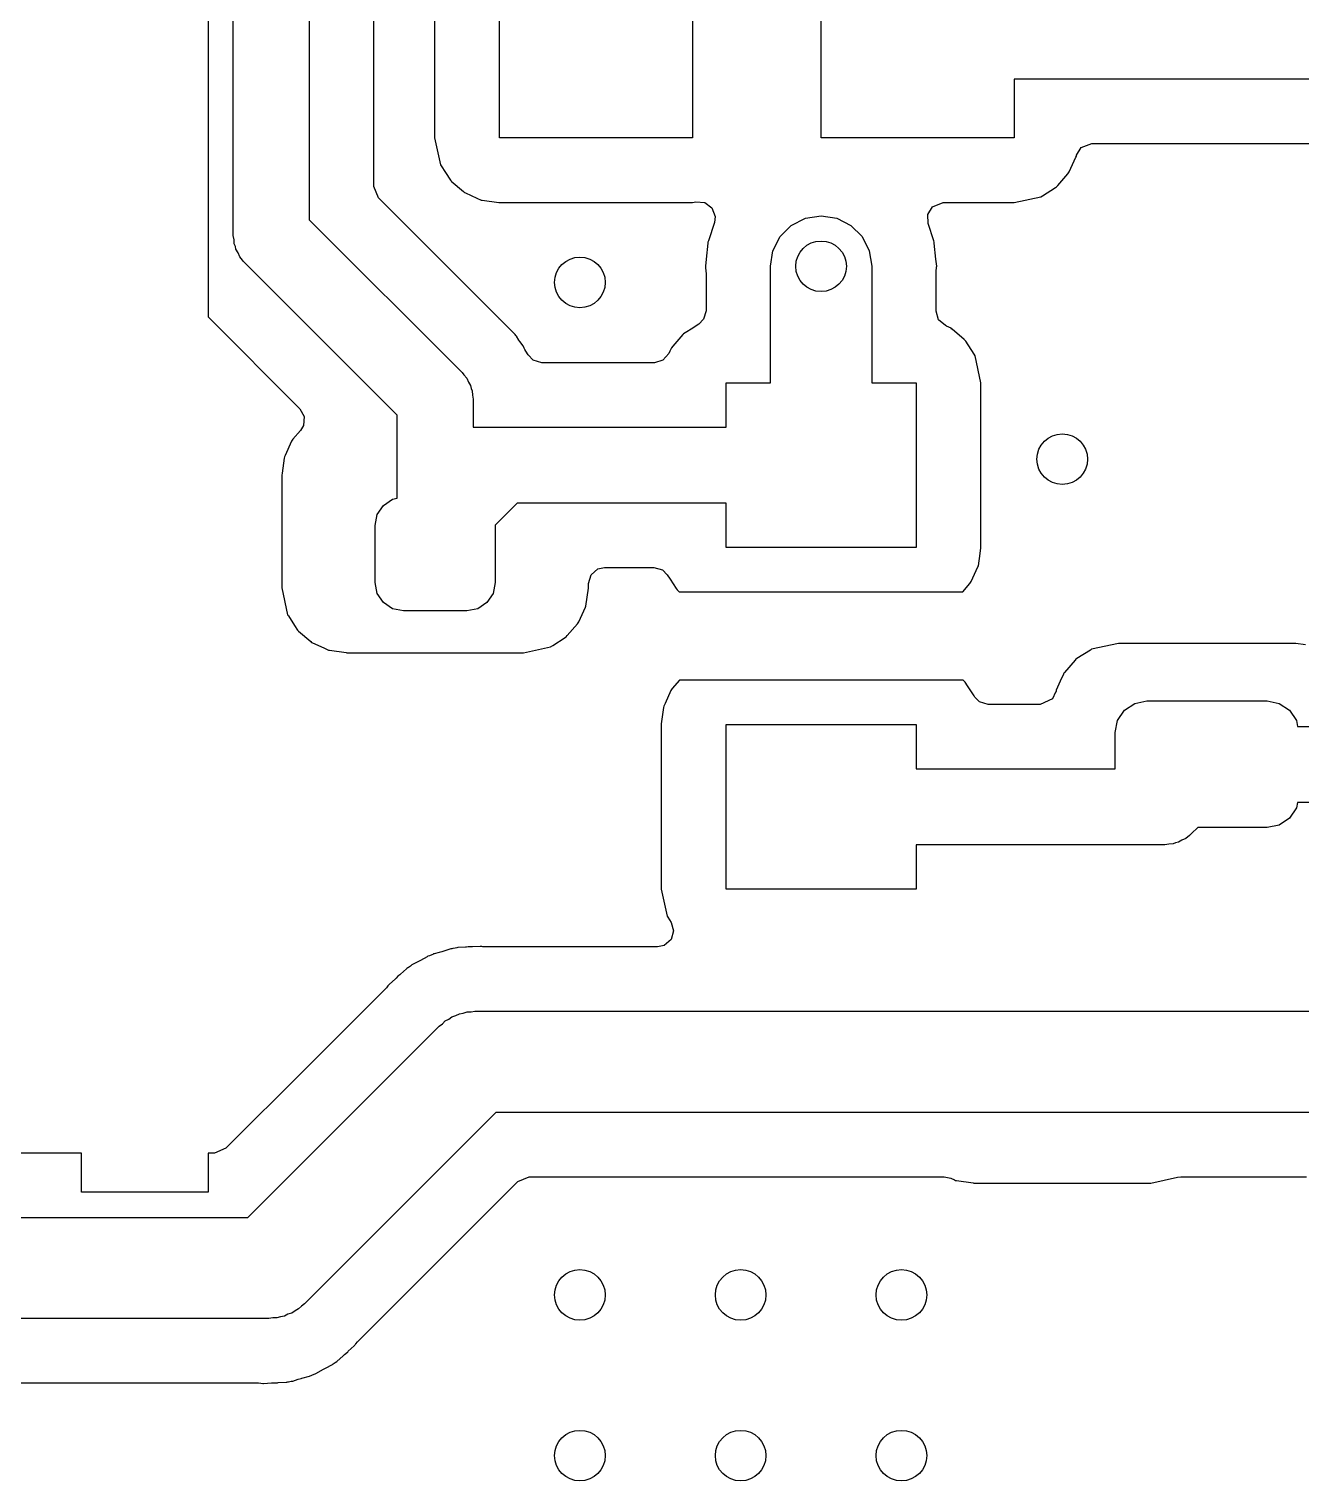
# Model space of a CAD drawing. Extents: x 0.02 to 3.58, y -2.35 to 1.97.
# Drawn here: x 1.7987 to 2.1942, y 0.4821 to 0.9338 of the extents above; entities that cross this region are included whole.
import ezdxf

# ---------------------------------------------------------------- set-up
doc = ezdxf.new("R2010")
doc.units = 0
doc.header["$MEASUREMENT"] = 0
doc.layers.add('BLACK', color=7, linetype='CONTINUOUS')

msp = doc.modelspace()

# ---------------------------------------------------------------- linework, layer by layer
at = {"layer": 'BLACK', "linetype": 'CONTINUOUS'}
for p, q in [((1.86224, 0.869567), (1.86224, 1.27406)), ((1.88587, 1.26916), (1.88587, 0.874459)), ((1.90589, 0.884806), (1.90589, 1.25882)), ((1.85437, 0.957835), (1.85437, 0.844237)), ((1.9248, 0.96), (1.9248, 0.9)), ((1.945, 0.9), (1.945, 0.96)), ((2.045, 0.9), (2.045, 0.96)), ((2.005, 0.943864), (2.005, 0.9)), ((2.25511, 0.918189), (2.105, 0.918189)), ((2.105, 0.918189), (2.105, 0.9)), ((1.9248, 0.9), (1.92663, 0.89161)), ((2.005, 0.9), (1.945, 0.9)), ((2.105, 0.9), (2.045, 0.9)), ((2.12438, 0.89431), (2.12442, 0.894623)), ((2.12442, 0.894623), (2.12592, 0.896958)), ((2.12592, 0.896958), (2.12917, 0.898169)), ((2.12917, 0.898169), (2.24487, 0.898169)), ((1.92663, 0.89161), (1.92687, 0.891236)), ((1.92687, 0.891236), (1.92687, 0.891236)), ((1.92687, 0.891236), (1.92821, 0.889143)), ((2.12214, 0.889403), (2.12423, 0.893987)), ((2.12423, 0.893987), (2.12438, 0.89431)), ((2.12423, 0.893987), (2.12423, 0.893987)), ((1.92821, 0.889143), (1.92974, 0.886774)), ((1.92974, 0.886774), (1.93, 0.886542)), ((1.93, 0.886542), (1.93, 0.886541)), ((1.93, 0.886541), (1.93381, 0.883242)), ((2.11859, 0.885157), (2.12176, 0.888813)), ((2.12176, 0.888813), (2.12199, 0.889081)), ((2.12176, 0.888813), (2.12176, 0.888813)), ((2.12199, 0.889081), (2.12214, 0.889403)), ((2.12214, 0.889403), (2.12214, 0.889403)), ((1.90734, 0.881299), (1.90589, 0.884806)), ((1.93576, 0.85288), (1.90734, 0.881299)), ((1.93381, 0.883242), (1.93381, 0.883242)), ((1.93381, 0.883242), (1.93408, 0.883009)), ((1.93408, 0.883009), (1.9344, 0.882862)), ((1.9344, 0.882862), (1.9344, 0.882862)), ((1.9344, 0.882862), (1.93796, 0.881236)), ((1.93796, 0.881236), (1.93931, 0.880621)), ((2.105, 0.879803), (2.11339, 0.881628)), ((2.11339, 0.881628), (2.11382, 0.881903)), ((2.11382, 0.881903), (2.11793, 0.884544)), ((2.11793, 0.884544), (2.11823, 0.884736)), ((2.11793, 0.884544), (2.11793, 0.884544)), ((2.11823, 0.884736), (2.11859, 0.885157)), ((1.93931, 0.880621), (1.93966, 0.880571)), ((1.93966, 0.880571), (1.94482, 0.879828)), ((1.94482, 0.879828), (1.94483, 0.879828)), ((1.94483, 0.879828), (1.945, 0.879803)), ((1.945, 0.879803), (2.005, 0.879803)), ((2.005, 0.879803), (2.00606, 0.880033)), ((2.00606, 0.880033), (2.00884, 0.879833)), ((2.00884, 0.879833), (2.01108, 0.878158)), ((2.01108, 0.878158), (2.01206, 0.875539)), ((2.0782, 0.876104), (2.07965, 0.878497)), ((2.07965, 0.878497), (2.083, 0.879803)), ((2.083, 0.879803), (2.105, 0.879803)), ((1.88587, 0.874459), (1.93335, 0.826974)), ((2.01183, 0.873653), (2.00997, 0.86793)), ((2.01206, 0.875539), (2.01183, 0.873653)), ((2.03226, 0.869256), (2.03574, 0.87274)), ((2.03574, 0.87274), (2.04013, 0.874977)), ((2.04013, 0.874977), (2.045, 0.875748)), ((2.045, 0.875748), (2.04987, 0.874977)), ((2.04987, 0.874977), (2.05426, 0.87274)), ((2.05426, 0.87274), (2.05774, 0.869256)), ((2.07828, 0.87331), (2.0782, 0.876104)), ((2.08003, 0.86793), (2.07828, 0.87331)), ((1.86248, 0.868279), (1.86224, 0.869567)), ((1.86253, 0.86697), (1.86248, 0.868279)), ((2.00982, 0.867477), (2.00979, 0.867219)), ((2.00997, 0.86793), (2.00982, 0.867477)), ((2.03002, 0.864866), (2.03226, 0.869256)), ((2.05774, 0.869256), (2.05998, 0.864866)), ((2.08018, 0.867477), (2.08003, 0.86793)), ((2.08021, 0.867219), (2.08018, 0.867477)), ((1.86288, 0.866171), (1.86253, 0.86697)), ((1.86304, 0.865315), (1.86288, 0.866171)), ((1.86372, 0.8642), (1.86304, 0.865315)), ((1.86424, 0.862996), (1.86372, 0.8642)), ((1.86514, 0.8619), (1.86424, 0.862996)), ((2.00979, 0.867219), (2.00927, 0.862209)), ((2.00979, 0.867219), (2.00979, 0.867219)), ((2.02925, 0.86), (2.03002, 0.864866)), ((2.05998, 0.864866), (2.06075, 0.86)), ((2.08073, 0.862209), (2.08021, 0.867219)), ((2.08021, 0.867219), (2.08021, 0.867219)), ((1.86531, 0.861633), (1.86514, 0.8619)), ((1.86545, 0.861522), (1.86531, 0.861633)), ((1.8657, 0.861215), (1.86545, 0.861522)), ((1.91319, 0.81373), (1.8657, 0.861215)), ((2.00927, 0.862209), (2.00904, 0.86)), ((2.00904, 0.86), (2.00906, 0.859742)), ((2.00906, 0.859742), (2.00921, 0.858386)), ((2.00921, 0.858386), (2.00923, 0.857867)), ((2.02925, 0.82374), (2.02925, 0.86)), ((2.06075, 0.86), (2.06075, 0.82374)), ((2.08096, 0.86), (2.08073, 0.862209)), ((2.08077, 0.857867), (2.08079, 0.858386)), ((2.08079, 0.858386), (2.08094, 0.859742)), ((2.08094, 0.859742), (2.08096, 0.86)), ((2.00923, 0.857867), (2.00923, 0.846202)), ((2.08077, 0.846056), (2.08077, 0.857867)), ((1.94501, 0.843625), (1.93576, 0.85288)), ((2.00923, 0.846202), (2.00844, 0.84352)), ((2.08156, 0.843374), (2.08077, 0.846056)), ((1.85437, 0.844237), (1.8829, 0.81571)), ((1.94504, 0.843601), (1.94501, 0.843625)), ((1.94507, 0.843582), (1.94504, 0.843601)), ((1.94632, 0.842317), (1.94507, 0.843582)), ((1.94698, 0.841659), (1.94632, 0.842317)), ((1.94699, 0.841646), (1.94698, 0.841659)), ((1.94791, 0.840731), (1.94699, 0.841646)), ((1.94891, 0.839729), (1.94791, 0.840731)), ((2.00457, 0.840498), (2.00328, 0.839668)), ((2.00695, 0.842029), (2.00457, 0.840498)), ((2.00844, 0.84352), (2.00695, 0.842029)), ((2.08367, 0.841543), (2.08156, 0.843374)), ((2.08403, 0.841379), (2.08367, 0.841543)), ((2.08545, 0.840731), (2.08403, 0.841379)), ((2.08571, 0.840498), (2.08545, 0.840731)), ((2.08572, 0.840498), (2.08571, 0.840498)), ((2.08952, 0.837199), (2.08572, 0.840498)), ((1.94894, 0.839684), (1.94891, 0.839729)), ((1.949, 0.839622), (1.94894, 0.839684)), ((1.94983, 0.838784), (1.949, 0.839622)), ((1.9501, 0.838516), (1.94983, 0.838784)), ((1.95025, 0.838281), (1.9501, 0.838516)), ((1.951, 0.837068), (1.95025, 0.838281)), ((1.95025, 0.838281), (1.95025, 0.838281)), ((1.95129, 0.836657), (1.951, 0.837068)), ((1.95234, 0.835309), (1.95129, 0.836657)), ((2.00201, 0.838736), (1.99888, 0.83512)), ((2.00225, 0.839004), (2.00201, 0.838736)), ((2.00201, 0.838736), (2.00201, 0.838736)), ((2.00328, 0.839668), (2.00225, 0.839004)), ((2.08979, 0.836966), (2.08952, 0.837199)), ((2.08998, 0.836668), (2.08979, 0.836966)), ((2.09257, 0.83264), (2.08998, 0.836668)), ((2.08998, 0.836668), (2.08998, 0.836668)), ((1.95268, 0.834576), (1.95234, 0.835309)), ((1.95289, 0.834113), (1.95268, 0.834576)), ((1.95318, 0.83358), (1.95289, 0.834113)), ((1.95388, 0.832461), (1.95318, 0.83358)), ((1.95395, 0.832502), (1.95388, 0.832461)), ((1.95548, 0.830768), (1.95395, 0.832502)), ((1.99767, 0.83288), (1.99584, 0.830768)), ((1.99801, 0.833629), (1.99767, 0.83288)), ((1.99848, 0.834659), (1.99801, 0.833629)), ((1.99888, 0.83512), (1.99848, 0.834659)), ((2.0929, 0.83213), (2.09257, 0.83264)), ((2.09472, 0.82374), (2.0929, 0.83213)), ((1.93335, 0.826974), (1.9336, 0.826667)), ((1.9336, 0.826667), (1.93375, 0.826556)), ((1.95816, 0.82998), (1.95548, 0.830768)), ((1.99316, 0.82998), (1.95816, 0.82998)), ((1.99584, 0.830768), (1.99316, 0.82998)), ((1.93375, 0.826556), (1.93391, 0.826289)), ((1.93391, 0.826289), (1.93481, 0.825192)), ((1.93481, 0.825192), (1.93533, 0.823989)), ((1.93533, 0.823989), (1.93602, 0.822874)), ((1.93602, 0.822874), (1.93618, 0.822018)), ((2.01547, 0.82374), (2.02925, 0.82374)), ((2.01547, 0.809961), (2.01547, 0.82374)), ((2.06075, 0.82374), (2.07453, 0.82374)), ((2.07453, 0.82374), (2.07453, 0.772559)), ((2.09472, 0.772559), (2.09472, 0.82374)), ((1.93618, 0.822018), (1.93652, 0.821219)), ((1.93652, 0.821219), (1.93657, 0.81991)), ((1.93657, 0.81991), (1.93681, 0.818622)), ((1.93681, 0.818622), (1.93681, 0.809961)), ((1.8829, 0.81571), (1.88424, 0.813256)), ((1.88424, 0.813256), (1.88404, 0.810468)), ((1.91319, 0.787837), (1.91319, 0.81373)), ((1.88314, 0.808953), (1.88074, 0.806188)), ((1.88404, 0.810468), (1.88314, 0.808953)), ((1.93681, 0.809961), (2.01547, 0.809961)), ((1.88036, 0.805597), (1.87832, 0.801115)), ((1.88051, 0.805919), (1.88036, 0.805597)), ((1.88036, 0.805597), (1.88036, 0.805597)), ((1.88074, 0.806187), (1.88051, 0.805919)), ((1.88074, 0.806188), (1.88074, 0.806187)), ((1.87807, 0.800339), (1.8774, 0.795674)), ((1.87812, 0.80069), (1.87807, 0.800339)), ((1.87832, 0.801115), (1.87812, 0.80069)), ((1.8774, 0.795674), (1.8773, 0.795)), ((1.8773, 0.795), (1.8773, 0.76)), ((1.90889, 0.785634), (1.91177, 0.787554)), ((1.91177, 0.787554), (1.91319, 0.787837)), ((1.95054, 0.786339), (1.94368, 0.779476)), ((2.01547, 0.786339), (1.95054, 0.786339)), ((2.01547, 0.772559), (2.01547, 0.786339)), ((1.9063, 0.77937), (1.90697, 0.78276)), ((1.90697, 0.78276), (1.90889, 0.785634)), ((1.9063, 0.761654), (1.9063, 0.77937)), ((1.94368, 0.779476), (1.9437, 0.77937)), ((1.9437, 0.77937), (1.9437, 0.761654)), ((2.07453, 0.772559), (2.01547, 0.772559)), ((2.0947, 0.772384), (2.09472, 0.772559)), ((2.09391, 0.766869), (2.09445, 0.770641)), ((2.09445, 0.770641), (2.0947, 0.772384)), ((2.0947, 0.772384), (2.0947, 0.772384)), ((1.9727, 0.761358), (1.97348, 0.76404)), ((1.97348, 0.76404), (1.9756, 0.765871)), ((1.9756, 0.765871), (1.97766, 0.766319)), ((1.97766, 0.766319), (1.99301, 0.766319)), ((1.99301, 0.766319), (1.99569, 0.765531)), ((1.99569, 0.765531), (1.99718, 0.76404)), ((1.99718, 0.76404), (1.99809, 0.762625)), ((2.09167, 0.761963), (2.09376, 0.766546)), ((2.09376, 0.766546), (2.09391, 0.766869)), ((1.8773, 0.76), (1.87913, 0.75161)), ((1.90697, 0.758264), (1.9063, 0.761654)), ((1.9437, 0.761654), (1.94303, 0.758264)), ((1.97228, 0.757103), (1.97267, 0.759825)), ((1.97267, 0.759825), (1.9727, 0.76)), ((1.97267, 0.759825), (1.97267, 0.759825)), ((1.9727, 0.76), (1.9727, 0.761358)), ((1.99809, 0.762625), (1.99995, 0.75974)), ((1.99995, 0.75974), (2.00021, 0.759333)), ((2.00021, 0.759333), (2.00048, 0.759101)), ((2.00048, 0.759101), (2.00048, 0.759101)), ((2.00048, 0.759101), (2.00085, 0.75878)), ((2.08904, 0.75878), (2.09129, 0.761372)), ((2.09129, 0.761372), (2.09152, 0.76164)), ((2.09129, 0.761372), (2.09129, 0.761372)), ((2.09152, 0.76164), (2.09167, 0.761962)), ((2.09167, 0.761962), (2.09167, 0.761963)), ((1.90889, 0.75539), (1.90697, 0.758264)), ((1.91177, 0.75347), (1.90889, 0.75539)), ((1.94111, 0.75539), (1.93823, 0.75347)), ((1.94303, 0.758264), (1.94111, 0.75539)), ((1.97188, 0.75431), (1.97228, 0.757103)), ((2.00085, 0.75878), (2.08904, 0.75878)), ((1.87913, 0.75161), (1.87937, 0.751236)), ((1.87937, 0.751236), (1.87937, 0.751236)), ((1.87937, 0.751236), (1.88128, 0.748255)), ((1.91516, 0.752795), (1.91177, 0.75347)), ((1.93484, 0.752795), (1.91516, 0.752795)), ((1.93823, 0.75347), (1.93484, 0.752795)), ((1.96964, 0.749403), (1.97173, 0.753987)), ((1.97173, 0.753987), (1.97188, 0.75431)), ((1.88128, 0.748255), (1.88224, 0.746774)), ((1.88224, 0.746774), (1.8825, 0.746542)), ((1.8825, 0.746542), (1.8825, 0.746541)), ((1.8825, 0.746541), (1.88631, 0.743242)), ((1.96608, 0.745142), (1.96926, 0.748813)), ((1.96926, 0.748813), (1.96949, 0.749081)), ((1.96926, 0.748813), (1.96926, 0.748813)), ((1.96949, 0.749081), (1.96964, 0.749403)), ((1.96964, 0.749403), (1.96964, 0.749403)), ((1.88631, 0.743242), (1.88631, 0.743242)), ((1.88631, 0.743242), (1.88658, 0.743009)), ((1.88658, 0.743009), (1.8869, 0.742862)), ((1.8869, 0.742862), (1.8869, 0.742862)), ((1.8869, 0.742862), (1.89036, 0.741282)), ((1.89036, 0.741282), (1.89181, 0.740621)), ((1.9525, 0.739803), (1.96089, 0.741628)), ((1.96089, 0.741628), (1.96158, 0.742074)), ((1.96158, 0.742074), (1.96543, 0.744544)), ((1.96543, 0.744544), (1.96573, 0.744736)), ((1.96543, 0.744544), (1.96543, 0.744544)), ((1.96573, 0.744736), (1.96608, 0.745142)), ((2.12911, 0.740872), (2.12874, 0.740632)), ((2.1375, 0.742697), (2.12911, 0.740872)), ((2.1925, 0.742697), (2.1375, 0.742697)), ((2.19267, 0.742672), (2.1925, 0.742697)), ((2.19268, 0.742672), (2.19267, 0.742672)), ((2.19565, 0.742244), (2.19268, 0.742672)), ((1.89181, 0.740621), (1.89216, 0.740571)), ((1.89216, 0.740571), (1.89732, 0.739828)), ((1.89732, 0.739828), (1.89733, 0.739828)), ((1.89733, 0.739828), (1.8975, 0.739803)), ((1.8975, 0.739803), (1.9525, 0.739803)), ((2.12404, 0.737496), (2.12074, 0.733687)), ((2.12427, 0.737764), (2.12404, 0.737496)), ((2.12404, 0.737496), (2.12404, 0.737496)), ((2.12457, 0.737956), (2.12427, 0.737764)), ((2.12874, 0.740632), (2.12457, 0.737956)), ((2.12874, 0.740632), (2.12874, 0.740632)), ((2.12036, 0.733097), (2.11937, 0.730925)), ((2.12051, 0.733419), (2.12036, 0.733097)), ((2.12036, 0.733097), (2.12036, 0.733097)), ((2.12074, 0.733687), (2.12051, 0.733419)), ((2.12074, 0.733687), (2.12074, 0.733687)), ((1.99833, 0.728037), (1.99648, 0.72397)), ((1.99848, 0.72836), (1.99833, 0.728038)), ((1.99833, 0.728038), (1.99833, 0.728037)), ((1.99871, 0.728628), (1.99848, 0.72836)), ((2.00096, 0.73122), (1.99871, 0.728628)), ((1.99871, 0.728628), (1.99871, 0.728628)), ((2.08915, 0.73122), (2.00096, 0.73122)), ((2.08952, 0.730899), (2.08915, 0.73122)), ((2.08979, 0.730667), (2.08952, 0.730899)), ((2.08998, 0.730369), (2.08979, 0.730667)), ((2.09032, 0.729844), (2.08998, 0.730369)), ((2.08998, 0.730369), (2.08998, 0.730369)), ((2.09257, 0.726337), (2.09032, 0.729844)), ((2.1179, 0.727521), (2.11692, 0.725393)), ((2.11797, 0.727499), (2.1179, 0.727521)), ((2.11807, 0.727839), (2.11797, 0.727499)), ((2.11812, 0.72819), (2.11807, 0.727839)), ((2.11937, 0.730925), (2.11812, 0.72819)), ((1.99604, 0.72278), (1.99531, 0.717657)), ((1.99609, 0.723131), (1.99604, 0.72278)), ((1.99648, 0.72397), (1.99609, 0.723131)), ((2.09282, 0.72596), (2.09257, 0.726337)), ((2.09431, 0.724469), (2.09282, 0.72596)), ((2.09699, 0.723681), (2.09431, 0.724469)), ((2.11317, 0.723681), (2.09699, 0.723681)), ((2.11692, 0.725393), (2.11317, 0.723681)), ((2.13934, 0.721901), (2.14253, 0.724034)), ((2.14253, 0.724034), (2.1463, 0.724783)), ((2.1463, 0.724783), (2.1837, 0.724783)), ((2.1837, 0.724783), (2.18747, 0.724034)), ((2.18747, 0.724034), (2.19066, 0.721901)), ((2.13646, 0.714941), (2.13721, 0.718708)), ((2.13721, 0.718708), (2.13934, 0.721901)), ((2.19066, 0.721901), (2.19279, 0.718708)), ((2.19279, 0.718708), (2.19317, 0.716811)), ((1.99531, 0.717657), (1.99528, 0.717441)), ((1.99528, 0.717441), (1.99528, 0.66626)), ((2.01547, 0.66626), (2.01547, 0.717441)), ((2.01547, 0.717441), (2.07453, 0.717441)), ((2.07453, 0.717441), (2.07453, 0.703661)), ((2.13646, 0.703661), (2.13646, 0.714941)), ((2.19317, 0.716811), (2.22183, 0.716811)), ((2.07453, 0.703661), (2.13646, 0.703661)), ((2.19279, 0.691489), (2.19066, 0.688296)), ((2.19313, 0.693189), (2.19279, 0.691489)), ((2.22187, 0.693189), (2.19313, 0.693189)), ((2.19066, 0.688296), (2.18747, 0.686163)), ((2.15952, 0.682936), (2.15842, 0.682036)), ((2.15978, 0.683101), (2.15952, 0.682936)), ((2.15989, 0.683246), (2.15978, 0.683101)), ((2.1602, 0.683499), (2.15989, 0.683246)), ((2.16212, 0.685413), (2.1602, 0.683499)), ((2.1837, 0.685413), (2.16212, 0.685413)), ((2.18747, 0.686163), (2.1837, 0.685413)), ((2.15185, 0.680039), (2.07453, 0.680039)), ((2.07453, 0.680039), (2.07453, 0.66626)), ((2.15314, 0.680279), (2.15185, 0.680039)), ((2.15445, 0.680328), (2.15314, 0.680279)), ((2.15525, 0.680672), (2.15445, 0.680328)), ((2.1561, 0.680831), (2.15525, 0.680672)), ((2.15722, 0.681519), (2.1561, 0.680831)), ((2.15842, 0.682036), (2.15722, 0.681519)), ((1.99528, 0.66626), (1.9971, 0.65787)), ((2.07453, 0.66626), (2.01547, 0.66626)), ((1.9971, 0.65787), (1.99734, 0.657496)), ((1.99734, 0.657496), (1.99734, 0.657496)), ((1.99734, 0.657496), (1.99836, 0.65591)), ((1.99836, 0.65591), (1.99915, 0.653228)), ((1.99836, 0.650546), (1.99625, 0.648716)), ((1.99915, 0.653228), (1.99836, 0.650546)), ((1.92426, 0.645958), (1.924, 0.645824)), ((1.92449, 0.646076), (1.92426, 0.645958)), ((1.92426, 0.645958), (1.92426, 0.645958)), ((1.92474, 0.646143), (1.92449, 0.646076)), ((1.92628, 0.646556), (1.92474, 0.646143)), ((1.92474, 0.646143), (1.92474, 0.646143)), ((1.92709, 0.646773), (1.92628, 0.646556)), ((1.92734, 0.646846), (1.92709, 0.646773)), ((1.9299, 0.647679), (1.92734, 0.646846)), ((1.93016, 0.647706), (1.9299, 0.647679)), ((1.93046, 0.647737), (1.93016, 0.647706)), ((1.93016, 0.647706), (1.93016, 0.647706)), ((1.93122, 0.647878), (1.93046, 0.647737)), ((1.93176, 0.648022), (1.93122, 0.647878)), ((1.93202, 0.648035), (1.93176, 0.648022)), ((1.93444, 0.648163), (1.93202, 0.648035)), ((1.93202, 0.648035), (1.93202, 0.648035)), ((1.9347, 0.648183), (1.93444, 0.648163)), ((1.93529, 0.648245), (1.9347, 0.648183)), ((1.93551, 0.648268), (1.93529, 0.648245)), ((1.93632, 0.648268), (1.93551, 0.648268)), ((1.93658, 0.648275), (1.93632, 0.648268)), ((1.939, 0.648402), (1.93658, 0.648275)), ((1.93926, 0.648415), (1.939, 0.648402)), ((1.939, 0.648402), (1.939, 0.648402)), ((1.93952, 0.648375), (1.93926, 0.648415)), ((1.93981, 0.648329), (1.93952, 0.648375)), ((1.93952, 0.648375), (1.93952, 0.648375)), ((1.94059, 0.648268), (1.93981, 0.648329)), ((1.99419, 0.648268), (1.94059, 0.648268)), ((1.99625, 0.648716), (1.99419, 0.648268)), ((1.91605, 0.641422), (1.91424, 0.639794)), ((1.91624, 0.641596), (1.91605, 0.641422)), ((1.91647, 0.641726), (1.91624, 0.641596)), ((1.91672, 0.641873), (1.91647, 0.641726)), ((1.91647, 0.641726), (1.91647, 0.641726)), ((1.91736, 0.642314), (1.91672, 0.641873)), ((1.91759, 0.642499), (1.91736, 0.642314)), ((1.91779, 0.642662), (1.91759, 0.642499)), ((1.91759, 0.642499), (1.91759, 0.642499)), ((1.92019, 0.643885), (1.91779, 0.642662)), ((1.92042, 0.644009), (1.92019, 0.643885)), ((1.92253, 0.645225), (1.92042, 0.644009)), ((1.92275, 0.645355), (1.92253, 0.645225)), ((1.92253, 0.645225), (1.92253, 0.645225)), ((1.92328, 0.645526), (1.92275, 0.645355)), ((1.924, 0.645824), (1.92328, 0.645526)), ((1.91265, 0.638365), (1.91066, 0.636565)), ((1.91284, 0.638544), (1.91265, 0.638365)), ((1.91341, 0.639116), (1.91284, 0.638544)), ((1.91404, 0.639626), (1.91341, 0.639116)), ((1.91424, 0.639794), (1.91404, 0.639626)), ((1.90982, 0.635526), (1.88443, 0.610133)), ((1.91033, 0.636117), (1.90982, 0.635526)), ((1.91066, 0.636565), (1.91033, 0.636117)), ((1.93374, 0.627671), (1.93492, 0.628054)), ((1.93492, 0.628054), (1.93616, 0.628054)), ((1.93616, 0.628054), (1.93738, 0.628248)), ((1.93738, 0.628248), (2.2409, 0.628248)), ((1.86674, 0.564134), (1.92625, 0.623636)), ((1.92625, 0.623636), (1.92725, 0.624364)), ((1.92725, 0.624364), (1.92813, 0.62524)), ((1.92813, 0.62524), (1.92923, 0.625803)), ((1.92923, 0.625803), (1.93023, 0.626532)), ((1.93023, 0.626532), (1.93141, 0.626915)), ((1.93141, 0.626915), (1.93252, 0.627477)), ((1.93252, 0.627477), (1.93374, 0.627671)), ((1.88443, 0.610133), (1.85991, 0.585606)), ((1.94391, 0.596752), (1.8844, 0.53725)), ((2.24435, 0.596752), (1.94391, 0.596752)), ((1.815, 0.584154), (1.78244, 0.584154)), ((1.815, 0.572008), (1.815, 0.584154)), ((1.8564, 0.584154), (1.85437, 0.584154)), ((1.85437, 0.584154), (1.85437, 0.572008)), ((1.85991, 0.585606), (1.8564, 0.584154)), ((1.90083, 0.52536), (1.95074, 0.575279)), ((1.95074, 0.575279), (1.95425, 0.576732)), ((1.95425, 0.576732), (2.0833, 0.576732)), ((2.0833, 0.576732), (2.08536, 0.576284)), ((2.08536, 0.576284), (2.08649, 0.575769)), ((2.08649, 0.575769), (2.08649, 0.575769)), ((2.08649, 0.575769), (2.08681, 0.575621)), ((2.08681, 0.575621), (2.08716, 0.575571)), ((2.08716, 0.575571), (2.09232, 0.574828)), ((2.09232, 0.574828), (2.09233, 0.574828)), ((2.09233, 0.574828), (2.0925, 0.574803)), ((2.0925, 0.574803), (2.1475, 0.574803)), ((2.1475, 0.574803), (2.15585, 0.576619)), ((2.15585, 0.576619), (2.1569, 0.576732)), ((2.1569, 0.576732), (2.19596, 0.576732)), ((1.85437, 0.572008), (1.815, 0.572008)), ((1.41843, 0.564134), (1.86674, 0.564134)), ((1.87691, 0.533215), (1.87573, 0.532832)), ((1.87813, 0.533409), (1.87691, 0.533215)), ((1.87924, 0.533971), (1.87813, 0.533409)), ((1.88042, 0.534354), (1.87924, 0.533971)), ((1.88142, 0.535083), (1.88042, 0.534354)), ((1.88252, 0.535645), (1.88142, 0.535083)), ((1.8834, 0.536522), (1.88252, 0.535645)), ((1.8844, 0.53725), (1.8834, 0.536522)), ((1.87327, 0.532638), (1.41191, 0.532638)), ((1.87449, 0.532832), (1.87327, 0.532638)), ((1.87573, 0.532832), (1.87449, 0.532832)), ((1.898, 0.522521), (1.8998, 0.524147)), ((1.8998, 0.524147), (1.89999, 0.524321)), ((1.8998, 0.524147), (1.8998, 0.524147)), ((1.89999, 0.524321), (1.90015, 0.524531)), ((1.90015, 0.524531), (1.90032, 0.524768)), ((1.90015, 0.524531), (1.90015, 0.524531)), ((1.90032, 0.524768), (1.90083, 0.52536)), ((1.89441, 0.51929), (1.89641, 0.521092)), ((1.89641, 0.521092), (1.89661, 0.52126)), ((1.89661, 0.52126), (1.89683, 0.521444)), ((1.89683, 0.521444), (1.89724, 0.52177)), ((1.89724, 0.52177), (1.89781, 0.522342)), ((1.89781, 0.522342), (1.898, 0.522521)), ((1.88616, 0.51481), (1.88644, 0.514957)), ((1.88644, 0.514957), (1.88665, 0.515061)), ((1.88665, 0.515061), (1.88737, 0.515359)), ((1.88737, 0.515359), (1.88765, 0.51545)), ((1.88765, 0.51545), (1.8879, 0.515531)), ((1.88765, 0.51545), (1.88765, 0.51545)), ((1.8879, 0.515531), (1.89023, 0.516877)), ((1.89023, 0.516877), (1.89046, 0.517001)), ((1.89046, 0.517001), (1.89116, 0.51736)), ((1.89116, 0.51736), (1.89286, 0.518223)), ((1.89286, 0.518223), (1.89306, 0.518387)), ((1.89306, 0.518387), (1.89329, 0.518572)), ((1.89306, 0.518387), (1.89306, 0.518387)), ((1.89329, 0.518572), (1.89393, 0.519013)), ((1.89393, 0.519013), (1.89441, 0.51929)), ((1.41511, 0.512618), (1.87006, 0.512618)), ((1.87006, 0.512618), (1.87084, 0.512557)), ((1.87084, 0.512557), (1.87139, 0.512471)), ((1.87139, 0.512471), (1.87164, 0.512484)), ((1.87164, 0.512484), (1.87165, 0.512484)), ((1.87165, 0.512484), (1.87407, 0.512611)), ((1.87407, 0.512611), (1.87433, 0.512618)), ((1.87433, 0.512618), (1.87514, 0.512618)), ((1.87514, 0.512618), (1.87538, 0.512644)), ((1.87538, 0.512644), (1.87595, 0.512703)), ((1.87595, 0.512703), (1.87621, 0.512723)), ((1.87621, 0.512723), (1.87863, 0.51285)), ((1.87863, 0.51285), (1.87889, 0.512864)), ((1.87863, 0.51285), (1.87863, 0.51285)), ((1.87889, 0.512864), (1.87915, 0.512931)), ((1.87915, 0.512931), (1.87943, 0.513007)), ((1.87915, 0.512931), (1.87915, 0.512931)), ((1.87943, 0.513007), (1.88019, 0.513149)), ((1.88019, 0.513149), (1.88049, 0.51318)), ((1.88049, 0.51318), (1.88075, 0.513207)), ((1.88049, 0.51318), (1.88049, 0.51318)), ((1.88075, 0.513207), (1.88242, 0.513752)), ((1.88242, 0.513752), (1.88331, 0.514039)), ((1.88331, 0.514039), (1.88356, 0.514113)), ((1.88356, 0.514113), (1.88591, 0.514743)), ((1.88591, 0.514743), (1.88616, 0.51481)), ((1.88591, 0.514743), (1.88591, 0.514743))]:
    msp.add_line(p, q, dxfattribs=at)
at = {"layer": 'BLACK'}
for centre in [(2.045, 0.86), (1.97, 0.855), (2.12, 0.8), (1.97, 0.54), (2.02, 0.54), (2.07, 0.54), (1.97, 0.49), (2.02, 0.49), (2.07, 0.49)]:
    msp.add_circle(centre, 0.007874, dxfattribs=at)

doc.saveas('drawing.dxf')
